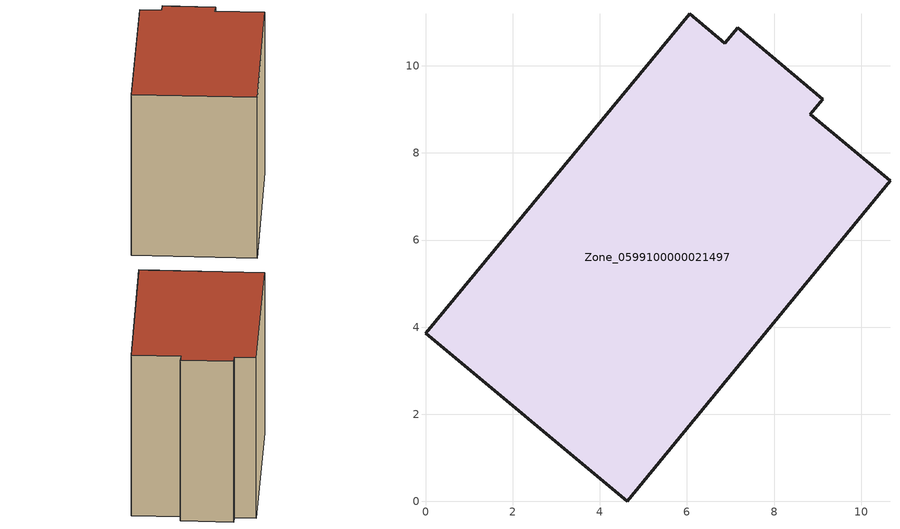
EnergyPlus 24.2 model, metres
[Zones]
Zone_0599100000021497
 floor ground (C_G): 4.63,0 0,3.86 6.06,11.2 6.87,10.52 7.16,10.87 9.12,9.23 8.83,8.89 10.66,7.36 z0
 wall outside (C_F): 0,3.86 4.63,0 10.66,7.36 8.83,8.89 9.12,9.23 7.16,10.87 6.87,10.52 6.06,11.2 0,3.86 z0:8.5
 roof outside (C_R): 7.16,10.87 6.87,10.52 6.06,11.2 0,3.86 4.63,0 10.66,7.36 8.83,8.89 9.12,9.23 z8.5
[BUILDING]
Pand.0599100000021497: North Axis=0; Terrain=City; Loads Convergence Tolerance Value=0.04; Temperature Convergence Tolerance Value=0.4; Solar Distribution=FullExterior; Maximum Number of Warmup Days=25; Minimum Number of Warmup Days=1
[Site:Location]
Rotterdam.The.Hague.AP_ZH_NLD Design_Conditions: Latitude=51.96; Longitude=4.45; Time Zone=1; Elevation=-4.5
[SITE:GROUNDTEMPERATURE:BUILDINGSURFACE]
18, 18, 18, 18, 18, 18, 18, 18, 18, 18, 18, 18
[MATERIAL] Thermal Absorptance=0.9; Solar Absorptance=0.7; Visible Absorptance=0.7
Name | Roughness | Thickness | Conductivity | Density | Specific Heat
G.TI.1946-1964 | MediumSmooth | 0.15 | 1 | 540 | 1210
F.TI.1946-1964 | Rough | 0.3 | 0.857143 | 1920 | 840
R.TI.1946-1964 | MediumRough | 0.2 | 0.277778 | 1500 | 1000
[CONSTRUCTION]
C_G: G.TI.1946-1964
C_F: F.TI.1946-1964
C_R: R.TI.1946-1964
[ZONE]
Zone_0599100000021497: Type=1; Multiplier=1; Ceiling Height=Autocalculate; Volume=Autocalculate; Floor Area=autocalculate; Part of Total Floor Area=Yes
[ZONEINFILTRATION:DESIGNFLOWRATE]
Infil_Zone_0599100000021497: Zone or ZoneList or Space or SpaceList=Zone_0599100000021497; Schedule=AlwaysOn; Design Flow Rate Calculation Method=Flow/Area; Flow Rate per Floor Area=0.003; Constant Term Coefficient=1; Temperature Term Coefficient=0; Velocity Term Coefficient=0; Velocity Squared Term Coefficient=0
[HVACTEMPLATE:ZONE:IDEALLOADSAIRSYSTEM]
Zone_0599100000021497: Maximum Heating Supply Air Temperature=50; Minimum Cooling Supply Air Temperature=13; Maximum Heating Supply Air Humidity Ratio=0.0156; Minimum Cooling Supply Air Humidity Ratio=0.0077; Heating Limit=NoLimit; Cooling Limit=NoLimit; Dehumidification Control Type=ConstantSensibleHeatRatio; Cooling Sensible Heat Ratio=0.7; Dehumidification Setpoint=60; Humidification Control Type=None; Humidification Setpoint=30; Outdoor Air Method=None; Outdoor Air Flow Rate per Person=0.00944; Outdoor Air Flow Rate per Zone Floor Area=0; Outdoor Air Flow Rate per Zone=0; Demand Controlled Ventilation Type=None; Outdoor Air Economizer Type=NoEconomizer; Heat Recovery Type=None; Sensible Heat Recovery Effectiveness=0.7; Latent Heat Recovery Effectiveness=0.65
[ZONECONTROL:THERMOSTAT]
ThermostatControl_Zone_0599100000021497: Zone or ZoneList=Zone_0599100000021497; Control Type Schedule=DualSetpointControlType; Control 1=Thermostat_Zone_0599100000021497; Temperature Difference Between Cutout And Setpoint=0
[THERMOSTATSETPOINT:DUALSETPOINT]
Thermostat_Zone_0599100000021497: Heating Setpoint Temperature Schedule=HeatingSetpoint_Zone_0599100000021497; Cooling Setpoint Temperature Schedule=CoolingSetpoint_Zone_0599100000021497
[SCHEDULE:COMPACT]
HeatingSetpoint_Zone_0599100000021497: Through: 12/31, For: AllDays, Until: 24:00, 21
CoolingSetpoint_Zone_0599100000021497: Through: 12/31, For: AllDays, Until: 24:00, 24
DualSetpointControlType: Through: 12/31, For: AllDays, Until: 24:00, 4
AlwaysOn: Through: 12/31, For: AllDays, Until: 24:00, 1
